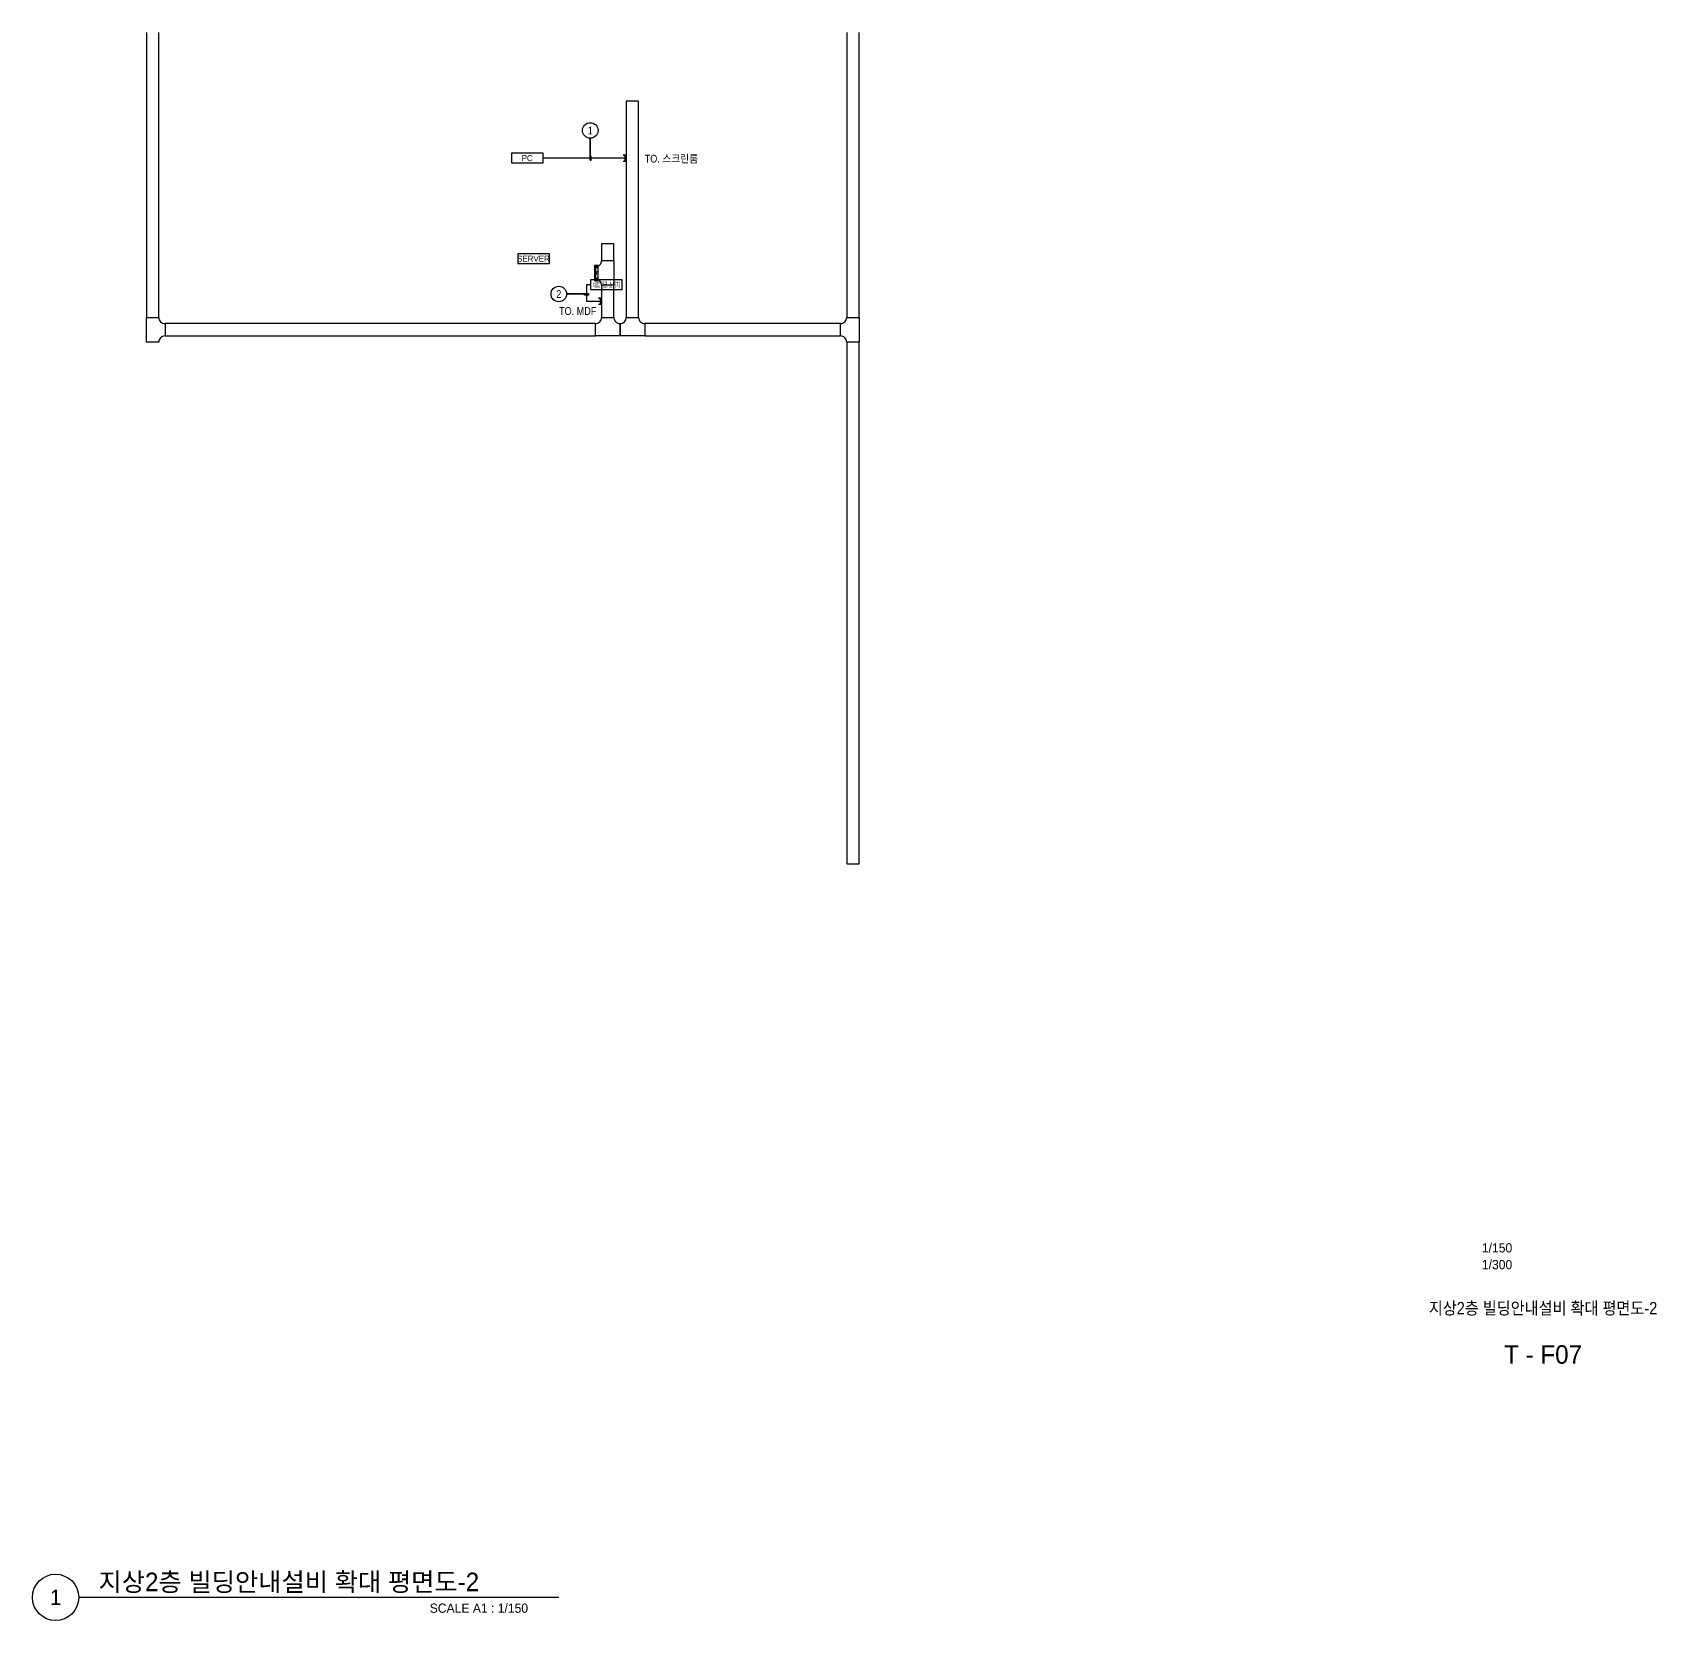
# Model space of a CAD drawing. Header units: millimetres. Extents: x 90978 to 500588, y -351975 to -9702.
# Drawn here: x 421686 to 500588, y -173775 to -96650 of the extents above; entities that cross this region are included whole.
import ezdxf
from ezdxf.enums import TextEntityAlignment as Align

# ---------------------------------------------------------------- set-up
doc = ezdxf.new("R2010")
doc.units = ezdxf.units.MM
doc.header["$LTSCALE"] = 150
doc.linetypes.add('D1', pattern=[3, 1, -1, 1])
for name, color, linetype in [('-----21 Embeded Wire in Ceiling or Wall', 4, 'Continuous'), ('-----27 Communication Cable Tray', 2, 'Continuous'), ('-----29 Indicator', 1, 'Continuous'), ('-----30 Text', 2, 'Continuous'), ('-----41 Drawing Title', 2, 'Continuous'), ('-----42 Drawing Number', 2, 'Continuous'), ('-----43 Drawing Scale', 3, 'Continuous'), ('NOTE', 1, 'Continuous')]:
    doc.layers.add(name, color=color, linetype=linetype)
doc.layers.add('4', color=4, linetype='Continuous', lineweight=0)
doc.styles.add('ELEC', font='')
doc.styles.get('ELEC').set_extended_font_data('Dotum')

# ---------------------------------------------------------------- blocks, each defined once
blk = doc.blocks.new('PC')
at = {"layer": 'NOTE', "color": 1}
blk.add_lwpolyline([(220317, -200841), (223670, -200841), (223670, -199815), (220317, -199815)], close=True, dxfattribs=at)
at = {"layer": '-----30 Text', "style": 'ELEC'}
blk.add_text('PC', height=640.3, dxfattribs=at).set_placement((221972, -200328), align=Align.MIDDLE_CENTER)
blk = doc.blocks.new('O08')
blk.add_hatch(color=256).paths.add_polyline_path([(120, 51), (-120, 51), (-120, 0), (120, 0)])
blk.add_lwpolyline([(120, 127.5), (120, 0), (-120, 0), (-120, 127.5), (-120, 51), (120, 51)])
blk = doc.blocks.new('SW')
at = {"layer": 'NOTE', "color": 1}
blk.add_lwpolyline([(149812, -311485), (151354, -311485), (151354, -311013), (149812, -311013)], close=True, dxfattribs=at)
at = {"layer": '-----30 Text', "style": 'ELEC', "width": 0.5}
blk.add_text('네트워크 스위치', height=275, dxfattribs=at).set_placement((150584, -311249), align=Align.MIDDLE_CENTER)
blk = doc.blocks.new('SERVER')
at = {"layer": 'NOTE', "color": 1}
blk.add_lwpolyline([(144567, -96868), (146112, -96868), (146112, -96395), (144567, -96395)], close=True, dxfattribs=at)
at = {"layer": '-----30 Text', "style": 'ELEC'}
blk.add_text('SERVER', height=295, dxfattribs=at).set_placement((145330, -96631), align=Align.MIDDLE_CENTER)

msp = doc.modelspace()

# ---------------------------------------------------------------- linework, layer by layer
at = {"layer": '-----21 Embeded Wire in Ceiling or Wall'}
for p, q in [((450532, -102751, 0), (446502, -102751, 0)), ((448797, -108904), (448600, -108904)), ((448600, -108904), (448600, -109696)), ((448600, -109696), (449332, -109696, 0))]:
    msp.add_line(p, q, dxfattribs=at)
at = {"layer": '-----27 Communication Cable Tray', "elevation": 0}
for points in [[(427225, -96650), (427225, -110488), (427825, -110488), (427825, -96650)], [(461244, -96650), (461244, -110488), (461844, -110488), (461844, -96650)], [(449032, -108006), (448987, -108006), (448987, -108651), (449032, -108651), (449032, -108006)], [(449122, -108074), (449122, -108029), (449032, -108029), (449032, -108629), (449122, -108629), (449122, -108584)], [(427825, -111688), (427225, -111688)]]:
    msp.add_lwpolyline(points, dxfattribs=at)
for points in [[(451132, -110488), (451132, -99993), (450532, -99993), (450532, -110488)], [(449932, -107729), (449932, -106918), (449332, -106918), (449332, -107729)], [(449932, -110488), (449932, -108929), (449332, -108929), (449332, -110488)], [(428125, -111388), (449032, -111388), (449032, -110788), (428125, -110788)], [(451432, -111388), (460944, -111388), (460944, -110788), (451432, -110788)], [(461244, -111688), (461244, -137033), (461844, -137033), (461844, -111688)]]:
    msp.add_lwpolyline(points, close=True, dxfattribs=at)
at = {"layer": '-----27 Communication Cable Tray', "color": 1, "elevation": 0}
msp.add_lwpolyline([(449167, -107961), (448987, -107961), (448987, -108696), (449167, -108696), (449167, -107961)], dxfattribs=at)
at = {"layer": '-----27 Communication Cable Tray', "color": 1, "linetype": 'D1', "elevation": 0}
for points in [[(449167, -107961), (448987, -108696)], [(449167, -108696), (448987, -107961)]]:
    msp.add_lwpolyline(points, dxfattribs=at)
at = {"layer": '-----27 Communication Cable Tray', "elevation": 0}
for points in [[(449332, -107729), (449932, -107729), (449932, -107729), (449932, -108929), (449332, -108929, 0.414214), (449032, -108629), (449032, -108029), (449032, -108029, 0.414214)], [(427825, -111688), (427225, -111688), (427225, -111688), (427225, -110488), (427825, -110488, 0.414214), (428125, -110788), (428125, -111388), (428125, -111388, 0.414214)], [(450232, -110788), (450232, -111388), (450232, -111388), (449032, -111388), (449032, -110788, 0.414214), (449332, -110488), (449932, -110488), (449932, -110488, 0.414214)], [(451432, -110788), (451432, -111388), (451432, -111388), (450232, -111388), (450232, -110788, 0.414214), (450532, -110488), (451132, -110488), (451132, -110488, 0.414214)], [(461244, -110488), (461844, -110488), (461844, -110488), (461844, -111688), (461244, -111688, 0.414214), (460944, -111388), (460944, -110788), (460944, -110788, 0.414214)]]:
    msp.add_lwpolyline(points, format="xyb", close=True, dxfattribs=at)
at = {"layer": '-----29 Indicator', "color": 1}
for p, q in [((448786, -102851, 0), (448786, -101787, 0)), ((448700, -109350), (447636, -109350))]:
    msp.add_line(p, q, dxfattribs=at)
at = {"layer": '-----29 Indicator', "color": 1, "elevation": 0}
msp.add_lwpolyline([(448786, -101787), (448786, -102851), (448836, -102851), (448836, -102651), (448786, -102651)], dxfattribs=at)
at = {"layer": '-----29 Indicator', "color": 1}
msp.add_lwpolyline([(447636, -109350), (448700, -109350), (448700, -109400), (448500, -109400), (448500, -109350)], dxfattribs=at)
at = {"layer": '-----29 Indicator'}
for centre in [(448786, -101409, 0), (447257, -109350)]:
    msp.add_circle(centre, 378, dxfattribs=at)
at = {"layer": '-----41 Drawing Title', "color": 7}
msp.add_line((447264, -172650), (423936, -172650), dxfattribs=at)
msp.add_circle((422811, -172650), 1125, dxfattribs=at)

# ---------------------------------------------------------------- block references
at = {"layer": '-----21 Embeded Wire in Ceiling or Wall', "xscale": -1.199999999953434, "yscale": 1.199999999953434, "zscale": 1.199999999953434, "rotation": 90}
for p in [(450532, -102751, 0), (449332, -109696, 0)]:
    msp.add_blockref('O08', p, dxfattribs=at)
at = {"xscale": 0.4607257312118381, "yscale": 0.4607257312118381, "zscale": 0.4607257312118381}
msp.add_blockref('PC', (343452, -10455), dxfattribs=at)
at = {"layer": '4'}
for name, p in [('SERVER', (300695, -11005)), ('SW', (298984, 202345))]:
    msp.add_blockref(name, p, dxfattribs=at)

# ---------------------------------------------------------------- texts
at = {"layer": '-----30 Text', "style": 'ELEC', "width": 0.9}
for s, p in [('1', (448786, -101409, 0)), ('TO. 스크린룸', (452727, -102767, 0)), ('2', (447257, -109350)), ('TO. MDF', (448174, -110177))]:
    msp.add_text(s, height=375, dxfattribs=at).set_placement(p, align=Align.MIDDLE)
at = {"layer": '-----41 Drawing Title', "style": 'ELEC', "width": 0.9}
msp.add_text('지상2층 빌딩안내설비 확대 평면도-2', height=600, dxfattribs=at).set_placement((495075, -158605), align=Align.MIDDLE_CENTER)
at = {"layer": '-----41 Drawing Title', "color": 2, "style": 'ELEC'}
msp.add_text('지상2층 빌딩안내설비 확대 평면도-2', height=900, dxfattribs=at).set_placement((424895, -172350))
at = {"layer": '-----41 Drawing Title', "color": 7, "style": 'ELEC'}
msp.add_text('1', height=750, dxfattribs=at).set_placement((422811, -172650), align=Align.MIDDLE)
at = {"layer": '-----41 Drawing Title', "style": 'ELEC'}
msp.add_text('SCALE A1 : 1/150', height=450, dxfattribs=at).set_placement((445764, -173400), align=Align.RIGHT)
at = {"layer": '-----42 Drawing Number', "style": 'ELEC'}
msp.add_text('T - F07', height=900, dxfattribs=at).set_placement((495075, -160855), align=Align.MIDDLE_CENTER)
at = {"layer": '-----43 Drawing Scale', "style": 'ELEC'}
for s, p in [('1/150', (492840, -155675)), ('1/300', (492840, -156490))]:
    msp.add_text(s, height=450, dxfattribs=at).set_placement(p, align=Align.MIDDLE_CENTER)

doc.saveas('drawing.dxf')
